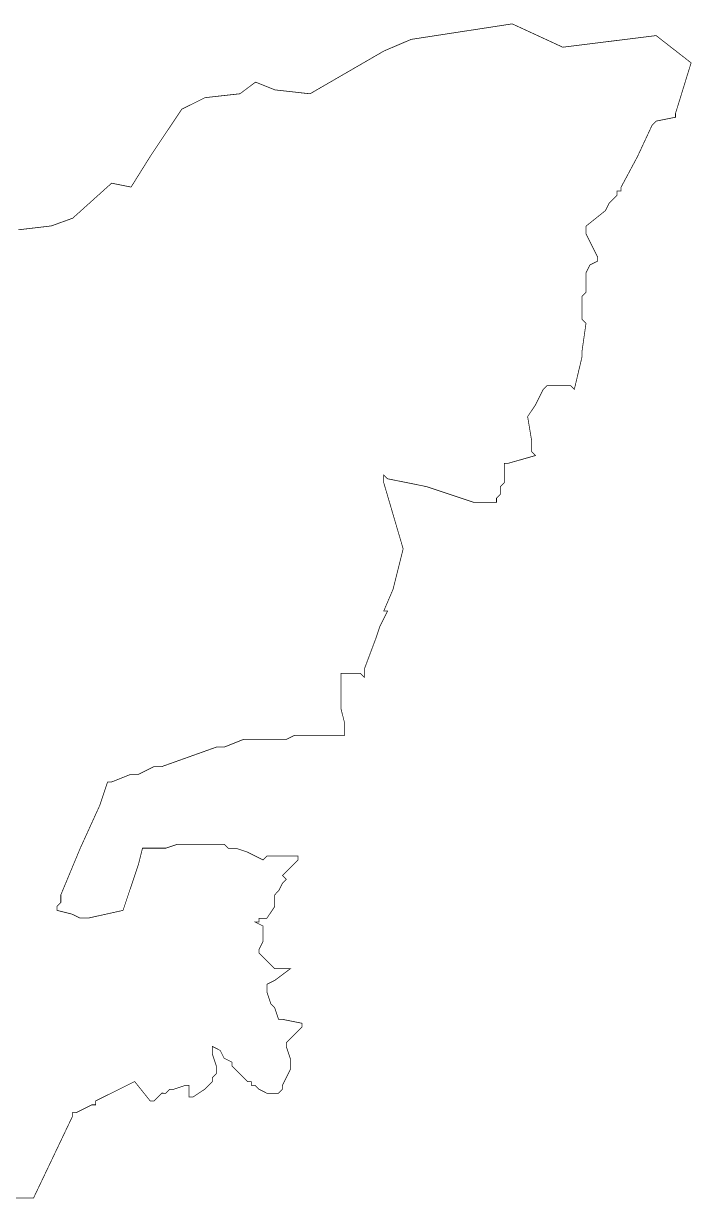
# Model space of a CAD drawing. Header units: metres. Extents: x 349589 to 354508, y 1756876 to 1760862.
# Drawn here: x 352622 to 354508, y 1757545 to 1760862 of the extents above; entities that cross this region are included whole.
import ezdxf

# ---------------------------------------------------------------- set-up
doc = ezdxf.new("R2010")
doc.units = ezdxf.units.M

msp = doc.modelspace()

# ---------------------------------------------------------------- linework, layer by layer
at = {"color": 6, "const_width": 2}
msp.add_lwpolyline([(352607, 1760279.6), (352700.3, 1760290.6), (352760.7, 1760312.5), (352870.5, 1760411.3), (352925.4, 1760400.3), (352980.3, 1760488.1), (353068.2, 1760619.8), (353134.1, 1760652.7), (353232.9, 1760663.7), (353276.8, 1760696.6), (353331.7, 1760674.6), (353430.5, 1760663.6), (353639.1, 1760784.3), (353716, 1760817.2), (354001.4, 1760861), (354144.1, 1760795.1), (354407.6, 1760827.9), (354506.4, 1760751), (354462.4, 1760608.3), (354462.4, 1760597.4), (354407.5, 1760586.4), (354396.5, 1760575.4), (354364.3, 1760506.3), (354355, 1760486.4), (354324.1, 1760428.6), (354308.6, 1760399.8), (354308.6, 1760388.8), (354297.6, 1760388.8), (354297.6, 1760377.8), (354275.7, 1760355.9), (354264.7, 1760333.9), (354209.8, 1760290), (354209.8, 1760268.1), (354242.7, 1760202.2), (354242.7, 1760191.2), (354220.7, 1760180.3), (354209.8, 1760158.3), (354209.7, 1760103.4), (354198.7, 1760092.5), (354198.7, 1760026.6), (354209.7, 1760015.6), (354205.5, 1759986.1), (354199.7, 1759945.9), (354198.7, 1759938.7), (354198.7, 1759922.3), (354176.7, 1759829), (354165.7, 1759840), (354099.9, 1759840), (354088.9, 1759829), (354070, 1759791.3), (354066.9, 1759785.1), (354044.9, 1759752.2), (354054.3, 1759695.8), (354055.9, 1759686.3), (354055.9, 1759656.9), (354055.9, 1759653.4), (354066.9, 1759642.4), (354041, 1759635), (353990, 1759620.5), (353979, 1759620.5), (353979, 1759588.6), (353979, 1759565.6), (353968, 1759554.6), (353968, 1759532.6), (353957, 1759521.7), (353957, 1759510.7), (353891.2, 1759510.7), (353788.8, 1759544.9), (353759.4, 1759554.7), (353723.7, 1759561.9), (353673.6, 1759571.9), (353649.7, 1759576.7), (353638.7, 1759587.7), (353638.7, 1759565.7), (353665.2, 1759475.4), (353693.5, 1759379.1), (353682.7, 1759335.8), (353672.8, 1759296.4), (353664.9, 1759264.8), (353638.6, 1759203.4), (353649.5, 1759203.4), (353637.8, 1759180.1), (353627.5, 1759159.5), (353616.6, 1759126.6), (353598.8, 1759079.2), (353592, 1759061.2), (353583.6, 1759038.8), (353583.6, 1759016.8), (353572.6, 1759027.8), (353517.7, 1759027.8), (353517.7, 1758929), (353528.7, 1758885.1), (353528.6, 1758852.2), (353385.9, 1758852.2), (353364, 1758841.3), (353243.2, 1758841.3), (353188.3, 1758819.3), (353166.4, 1758819.4), (353012.7, 1758764.5), (352990.7, 1758764.5), (352946.8, 1758742.6), (352924.8, 1758742.6), (352869.9, 1758720.7), (352858.9, 1758720.7), (352837, 1758654.8), (352816, 1758608.7), (352798.2, 1758569.6), (352782, 1758534.1), (352740.7, 1758434.9), (352727.1, 1758402.3), (352727.1, 1758380.4), (352716.1, 1758369.4), (352716.1, 1758358.5), (352760, 1758347.4), (352781.9, 1758336.5), (352803.9, 1758336.5), (352902.7, 1758358.4), (352946.7, 1758490.1), (352957.7, 1758534), (353023.5, 1758534), (353056.5, 1758545), (353188.2, 1758544.9), (353199.2, 1758533.9), (353221.2, 1758533.9), (353254.1, 1758522.9), (353298, 1758500.9), (353309, 1758511.9), (353396.8, 1758511.9), (353396.8, 1758500.9), (353377.5, 1758481.7), (353352.8, 1758457), (353363.8, 1758446), (353352.8, 1758435.1), (353343.2, 1758415.7), (353330.9, 1758402.1), (353330.9, 1758369.2), (353308.9, 1758336.3), (353286.9, 1758336.3), (353286.9, 1758325.3), (353275.9, 1758325.3), (353297.9, 1758314.3), (353297.9, 1758270.4), (353286.9, 1758248.5), (353286.9, 1758237.5), (353330.8, 1758193.5), (353374.7, 1758193.5), (353342.1, 1758169.1), (353330.8, 1758160.6), (353308.8, 1758149.7), (353308.8, 1758127.7), (353319.8, 1758094.8), (353330.7, 1758083.8), (353341.7, 1758050.8), (353352.7, 1758050.8), (353407.6, 1758039.8), (353407.6, 1758028.9), (353363.6, 1757984.9), (353363.6, 1757974), (353374.6, 1757941), (353374.6, 1757908.1), (353352.6, 1757864.2), (353352.6, 1757853.2), (353341.7, 1757842.2), (353308.7, 1757842.2), (353286.8, 1757853.3), (353275.8, 1757864.2), (353264.8, 1757864.2), (353264.8, 1757875.2), (353253.8, 1757875.2), (353209.9, 1757919.1), (353209.9, 1757930.1), (353188, 1757941.1), (353177, 1757963.1), (353155.1, 1757974.1), (353155, 1757952.1), (353166, 1757919.2), (353166, 1757897.2), (353155, 1757886.2), (353155, 1757875.2), (353133.1, 1757853.3), (353100.1, 1757831.4), (353089.1, 1757831.4), (353089.2, 1757864.3), (353078.2, 1757864.3), (353045.3, 1757853.3), (353034.3, 1757853.3), (353023.3, 1757842.3), (353012.3, 1757842.4), (352990.3, 1757820.4), (352979.4, 1757820.4), (352935.5, 1757875.3), (352825.6, 1757820.5), (352825.7, 1757809.5), (352814.7, 1757809.5), (352770.8, 1757787.6), (352759.8, 1757787.6), (352759.8, 1757776.6), (352703.5, 1757658.5), (352649.9, 1757546.1), (352551.1, 1757546.1)], dxfattribs=at)

doc.saveas('drawing.dxf')
